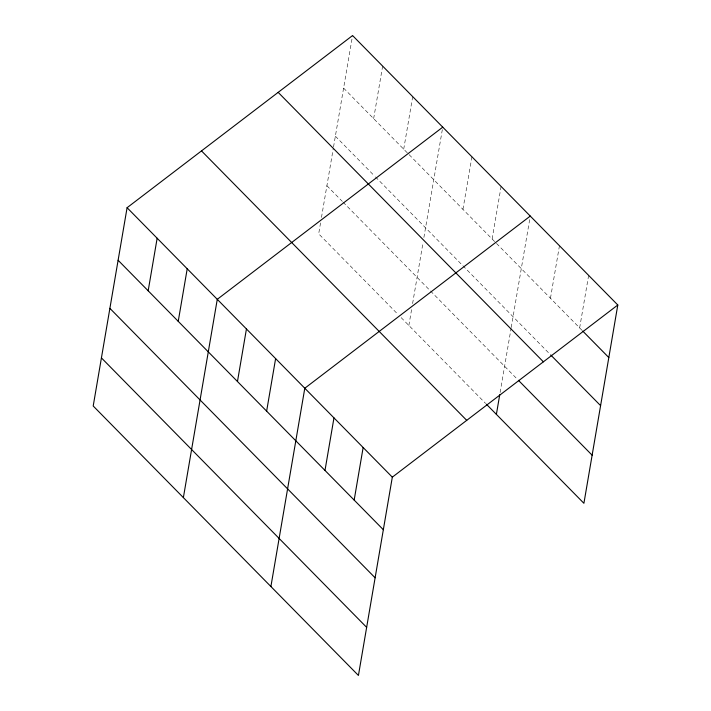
<?xml version="1.0" encoding="UTF-8"?>
<svg xmlns="http://www.w3.org/2000/svg" width="711" height="711" viewBox="0 0 711 711"><rect width="100%" height="100%" fill="white"/><g stroke="black" fill="none" stroke-linecap="round" stroke-linejoin="round"><path stroke-width="0.53" stroke-dasharray="3.56 2.67" d="M320.545 222.907L318.679 233.839L398.062 314.484M321.479 217.442L333.343 148.039M333.53 146.964L352.576 35.55M373.648 118.639L382.634 66.087M403.706 149.177L412.691 96.625M408.861 325.451L411.847 307.961M412.593 303.588L422.974 242.886M423.889 237.501L442.749 127.162M462.941 209.354L471.926 156.802M492.119 238.994L501.104 186.442M500.117 392.508L511.049 328.58M511.227 327.495L530.273 216.082M550.465 298.273L559.45 245.722M579.643 327.913L588.628 275.361M343.591 88.102L408.336 153.878M409.101 154.66L581.945 330.251M335.37 136.192L374.679 176.124M375.452 176.906L549.923 354.167M326.9 185.74L342.32 201.4M343.084 202.182L517.652 379.541M401.146 317.621L485.631 403.448"/><path stroke-width="1.07" d="M127.091 207.71L93.203 405.999L358.424 675.45L392.321 477.161L617.797 305.001L352.576 35.55L127.091 207.71L392.321 477.161M148.172 290.799L157.149 238.247M178.23 321.336L187.215 268.785M183.376 497.611L217.273 299.322L442.749 127.162M237.465 381.514L246.441 328.962M266.634 411.154L275.619 358.602M270.9 586.531L304.797 388.242L530.273 216.082M324.989 470.433L333.974 417.881M354.167 500.073L363.143 447.521M496.385 414.371L499.744 394.694M617.797 305.001L583.909 503.29L486.404 404.23M582.709 331.033L608.82 357.553M550.696 354.949L600.599 405.643M278.17 92.359L543.391 361.819M518.426 380.314L592.13 455.2M201.506 150.901L466.727 420.352M118.115 260.262L383.336 529.713M109.894 308.352L375.115 577.803M101.424 357.9L366.645 627.36"/></g></svg>
